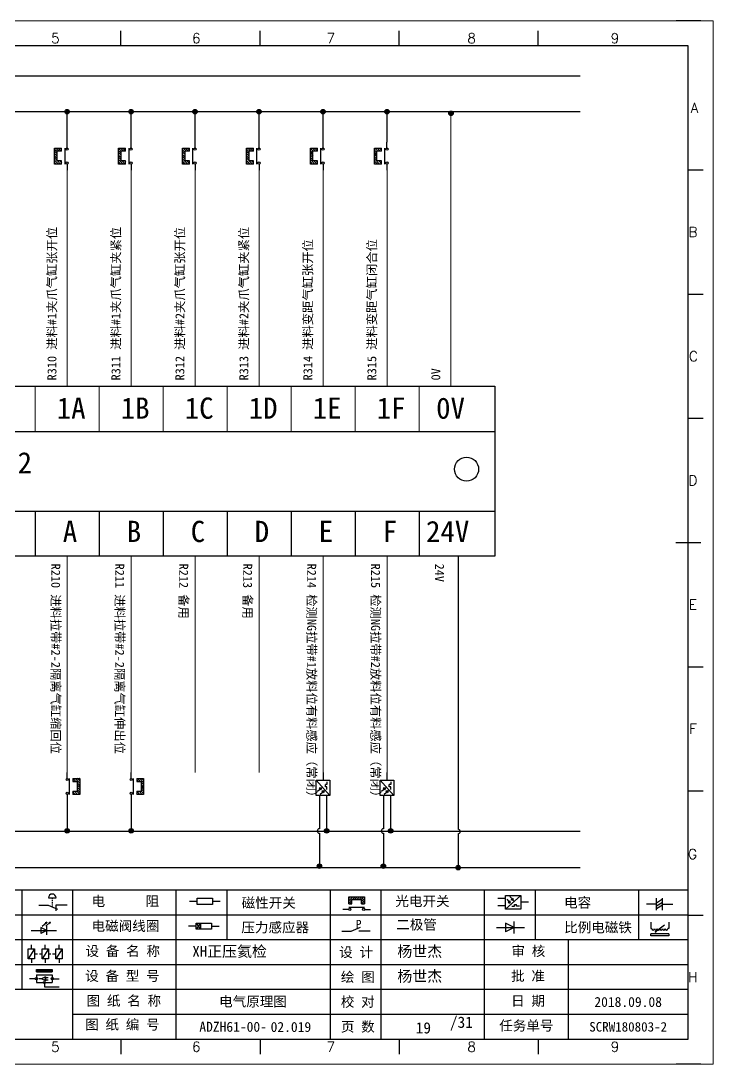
# Model space of a CAD drawing. Header units: millimetres. Extents: x 15130 to 37766, y 5931 to 11073.
# Drawn here: x 24263.2 to 24416.8, y 9420.4 to 9652 of the extents above; entities that cross this region are included whole.
import ezdxf
from ezdxf.enums import TextEntityAlignment as Align

# ---------------------------------------------------------------- set-up
doc = ezdxf.new("R2010")
doc.units = ezdxf.units.MM
doc.layers.add('AE_BOR', color=1, linetype='Continuous')
doc.styles.get("Standard").update_dxf_attribs({"font": ''})
doc.styles.add('WD', font='romans.shx', dxfattribs={"bigfont": 'gbcbig.shx'})
doc.styles.add('汉字', font='')
doc.styles.get('Standard').set_extended_font_data('SimSun')
doc.styles.get('汉字').set_extended_font_data('新宋体')

# ---------------------------------------------------------------- blocks, each defined once
blk = doc.blocks.new('磁性开关')
at = {"linetype": 'ByBlock'}
h = blk.add_hatch(dxfattribs=at)
h.set_pattern_fill('ANSI31', color=256, scale=0.1, style=0)
h.paths.add_polyline_path([(-1910.88, -776.69), (-1910.88, -775.29), (-1907.69, -775.29), (-1907.69, -776.69), (-1908.31, -776.69), (-1908.31, -775.79), (-1910.25, -775.79), (-1910.25, -776.69)])
for p, q in [((-1910.88, -776.69), (-1910.88, -775.29)), ((-1910.88, -775.29), (-1907.69, -775.29)), ((-1910.88, -776.69), (-1910.25, -776.69)), ((-1910.25, -776.69), (-1910.25, -775.79)), ((-1910.25, -775.79), (-1908.31, -775.79)), ((-1908.31, -776.69), (-1908.31, -775.79)), ((-1908.31, -776.69), (-1907.69, -776.69)), ((-1907.69, -775.29), (-1907.69, -776.69)), ((-1910.91, -777.81), (-1912.09, -777.81)), ((-1910.88, -777.39), (-1907.69, -777.39)), ((-1907.66, -777.81), (-1906.48, -777.81))]:
    blk.add_line(p, q, dxfattribs=at)
for centre in [(-1910.68, -777.81), (-1907.88, -777.81)]:
    blk.add_circle(centre, 0.225, dxfattribs=at)
blk = doc.blocks.new('光电开关')
at = {"linetype": 'ByBlock'}
h = blk.add_hatch(dxfattribs=at)
h.set_pattern_fill('ANSI31', color=256, scale=0.01, style=0)
h.set_pattern_definition([(45, (0.172267, 0), (-0.0224506403, 0.0224506403), [])])
h.paths.add_polyline_path([(-1882.44, -776.34), (-1882.5, -775.91), (-1882.68, -776.07)])
h.paths.add_polyline_path([(-1882.86, -776.23), (-1882.44, -776.34), (-1882.68, -776.07)])
h.paths.add_polyline_path([(-1883.05, -776.88), (-1883.11, -776.45), (-1883.29, -776.61)])
h.paths.add_polyline_path([(-1883.47, -776.77), (-1883.05, -776.88), (-1883.29, -776.61)])
for p, q in [((-1884.01, -775.96), (-1885.56, -775.96)), ((-1880.91, -775.3), (-1884.01, -778.05)), ((-1883.75, -776.09), (-1883.05, -776.88)), ((-1883.11, -776.45), (-1883.47, -776.77)), ((-1883.05, -776.88), (-1883.47, -776.77)), ((-1883.14, -775.55), (-1882.44, -776.34)), ((-1883.05, -776.88), (-1883.11, -776.45)), ((-1882.5, -775.91), (-1882.86, -776.23)), ((-1882.44, -776.34), (-1882.86, -776.23)), ((-1882.44, -776.34), (-1882.5, -775.91)), ((-1879.37, -776.67), (-1880.91, -776.67)), ((-1884.01, -777.39), (-1885.56, -777.39)), ((-1882.78, -777.47), (-1882.23, -777.47)), ((-1882.23, -777.47), (-1882.23, -777.14)), ((-1882.23, -777.14), (-1881.78, -777.14)), ((-1881.78, -777.47), (-1881.78, -777.14)), ((-1881.23, -777.47), (-1881.78, -777.47))]:
    blk.add_line(p, q, dxfattribs=at)
blk.add_lwpolyline([(-1884.01, -775.3), (-1880.91, -775.3), (-1880.91, -778.05), (-1884.01, -778.05)], close=True, dxfattribs=at)
blk = doc.blocks.new('电磁阀线圈')
at = {"linetype": 'ByBlock'}
for p, q in [((-1854.61, -796.54), (-1856.17, -796.54)), ((-1854.61, -795.92), (-1853.75, -797.16)), ((-1853.75, -795.92), (-1854.61, -797.16)), ((-1853.75, -795.92), (-1853.75, -797.16)), ((-1851.53, -796.54), (-1849.97, -796.54))]:
    blk.add_line(p, q, dxfattribs=at)
blk.add_lwpolyline([(-1854.61, -795.92), (-1851.53, -795.92), (-1851.53, -797.16), (-1854.61, -797.16)], close=True, dxfattribs=at)
blk = doc.blocks.new('压力感应器')
at = {"linetype": 'ByBlock'}
for p, q in [((-1815.59, -777.73), (-1813.71, -776.93)), ((-1817.44, -777.73), (-1815.59, -777.73)), ((-1811.78, -777.73), (-1814.05, -777.73))]:
    blk.add_line(p, q, dxfattribs=at)
at = {"linetype": 'ByBlock', "insert": (-1814.65, -775.48), "char_height": 1.68, "width": 1.2242, "attachment_point": 1}
blk.add_mtext('{\\fNSimSun|b0|i0|c134|p49;P}', dxfattribs=at)
blk = doc.blocks.new('二极管')
at = {"linetype": 'ByBlock'}
for p, q in [((-1787.52, -776.77), (-1781.92, -776.77)), ((-1783.97, -776.77), (-1785.69, -775.9)), ((-1785.69, -775.9), (-1785.69, -777.65)), ((-1783.97, -776.77), (-1785.69, -777.65)), ((-1783.97, -777.99), (-1783.97, -775.56))]:
    blk.add_line(p, q, dxfattribs=at)
blk = doc.blocks.new('电容')
at = {"linetype": 'ByBlock'}
for p, q in [((-1756.08, -782.99), (-1756.08, -780.56)), ((-1754.86, -780.79), (-1756.08, -781.55)), ((-1754.86, -782.99), (-1754.86, -780.56)), ((-1756.08, -781.77), (-1758.13, -781.77)), ((-1754.86, -781.44), (-1756.08, -782.2)), ((-1754.86, -781.99), (-1756.08, -782.75)), ((-1754.86, -781.77), (-1752.81, -781.77))]:
    blk.add_line(p, q, dxfattribs=at)
blk = doc.blocks.new('发光二极管')
at = {"linetype": 'ByBlock'}
for p, q in [((-1755.78, -785.92), (-1754.89, -785.14)), ((-1754.89, -785.14), (-1755.2, -785.22)), ((-1755.2, -785.22), (-1755.01, -785.43)), ((-1755.08, -785.92), (-1754.18, -785.14)), ((-1754.89, -785.14), (-1755.01, -785.43)), ((-1754.18, -785.14), (-1754.49, -785.22)), ((-1754.49, -785.22), (-1754.31, -785.43)), ((-1754.18, -785.14), (-1754.31, -785.43)), ((-1758.01, -786.77), (-1752.89, -786.77)), ((-1754.84, -786.77), (-1756.04, -786.16)), ((-1756.04, -786.16), (-1756.04, -787.39)), ((-1754.84, -786.77), (-1756.04, -787.39)), ((-1754.84, -787.63), (-1754.84, -785.92))]:
    blk.add_line(p, q, dxfattribs=at)
blk = doc.blocks.new('比例电磁阀')
at = {"linetype": 'ByBlock'}
for p, q in [((-1757.26, -775.38), (-1757.26, -776.71)), ((-1757.26, -776.71), (-1757.05, -776.71)), ((-1754.5, -775.98), (-1756.35, -777.44)), ((-1753.58, -776.71), (-1753.8, -776.71)), ((-1753.58, -775.38), (-1753.58, -776.71)), ((-1753.6, -777.73), (-1757.25, -777.73)), ((-1757.25, -778.13), (-1757.25, -777.73)), ((-1753.6, -778.13), (-1757.25, -778.13)), ((-1756.35, -777.44), (-1756.25, -777.25)), ((-1756.35, -777.44), (-1756.15, -777.38)), ((-1756.15, -777.38), (-1756.25, -777.25)), ((-1753.6, -777.73), (-1753.6, -778.13))]:
    blk.add_line(p, q, dxfattribs=at)
for centre in [(-1756.78, -776.71), (-1756.24, -776.71), (-1755.7, -776.71), (-1755.15, -776.71), (-1754.61, -776.71), (-1754.07, -776.71)]:
    blk.add_arc(centre, 0.271, 180, 0, dxfattribs=at)
blk = doc.blocks.new('保安开关')
at = {"linetype": 'ByBlock'}
for p, q in [((-1757.33, -790.79), (-1758.6, -792.81)), ((-1757.96, -790.79), (-1757.96, -789.97)), ((-1754.54, -790.79), (-1755.81, -792.81)), ((-1755.17, -790.79), (-1755.17, -789.97)), ((-1751.75, -790.79), (-1753.02, -792.81)), ((-1752.39, -790.79), (-1752.39, -789.97)), ((-1757.96, -792.81), (-1757.96, -793.62)), ((-1757.33, -791.8), (-1756.72, -791.8)), ((-1756.35, -791.8), (-1755.89, -791.8)), ((-1755.17, -792.81), (-1755.17, -793.62)), ((-1754.52, -791.8), (-1754.06, -791.8)), ((-1753.69, -791.8), (-1753.08, -791.8)), ((-1752.39, -792.81), (-1752.39, -793.62))]:
    blk.add_line(p, q, dxfattribs=at)
for points in [[(-1758.6, -790.79), (-1757.33, -790.79), (-1757.33, -792.81), (-1758.6, -792.81)], [(-1755.81, -790.79), (-1754.54, -790.79), (-1754.54, -792.81), (-1755.81, -792.81)], [(-1753.02, -790.79), (-1751.75, -790.79), (-1751.75, -792.81), (-1753.02, -792.81)]]:
    blk.add_lwpolyline(points, close=True, dxfattribs=at)
blk = doc.blocks.new('接近开关')
at = {"linetype": 'ByBlock'}
h = blk.add_hatch(dxfattribs=at)
h.set_pattern_fill('ANSI31', color=256, scale=0.01, style=0)
h.set_pattern_definition([(45, (-89.131516, -30.795668), (-0.0224506403, 0.0224506403), [])])
h.paths.add_polyline_path([(-1516.96, -1123.35), (-1516.96, -1122.85), (-1513.76, -1122.85), (-1513.76, -1123.35)])
for p, q in [((-1516.96, -1123.35), (-1516.96, -1122.85)), ((-1516.96, -1122.85), (-1513.76, -1122.85)), ((-1516.96, -1123.35), (-1513.76, -1123.35)), ((-1513.76, -1122.85), (-1513.76, -1123.35)), ((-1517.18, -1124.71), (-1518.36, -1124.71)), ((-1516.96, -1123.95), (-1513.76, -1123.95)), ((-1516.96, -1123.95), (-1516.96, -1125.47)), ((-1516.96, -1125.47), (-1513.76, -1125.47)), ((-1515.91, -1124.71), (-1516.45, -1124.71)), ((-1515.11, -1124.31), (-1515.91, -1124.71)), ((-1515.11, -1125.11), (-1515.91, -1124.71)), ((-1515.33, -1124.53), (-1515.17, -1124.53)), ((-1515.33, -1124.88), (-1515.17, -1124.88)), ((-1515.25, -1124.45), (-1515.25, -1124.61)), ((-1515.11, -1124.31), (-1515.11, -1125.11)), ((-1515.11, -1124.48), (-1514.58, -1124.48)), ((-1515.11, -1124.94), (-1514.58, -1124.94)), ((-1513.76, -1123.95), (-1513.76, -1125.47)), ((-1513.54, -1124.71), (-1512.36, -1124.71)), ((-1515.36, -1125.69), (-1515.36, -1126.36)), ((-1515.36, -1126.36), (-1512.36, -1126.36))]:
    blk.add_line(p, q, dxfattribs=at)
for centre in [(-1516.96, -1124.71), (-1515.36, -1125.47), (-1513.76, -1124.71)]:
    blk.add_circle(centre, 0.225, dxfattribs=at)
blk = doc.blocks.new('电阻')
at = {"linetype": 'ByBlock'}
for p, q in [((-3.09, 0), (-1.57, 0)), ((1.57, 0), (3.09, 0))]:
    blk.add_line(p, q, dxfattribs=at)
blk.add_lwpolyline([(-1.57, 0.63), (1.57, 0.63), (1.57, -0.63), (-1.57, -0.63)], close=True, dxfattribs=at)
blk = doc.blocks.new('急停按钮')
at = {"linetype": 'ByBlock'}
for p, q in [((-1.86, 0), (0, 0)), ((0, 0), (1.88, -0.81)), ((0.06, 1.45), (1.61, 1.45)), ((0.83, 1.45), (0.83, 1.24)), ((0.83, 1.07), (0.83, 0.85)), ((0.83, 0.68), (0.83, 0.47)), ((0.83, 0.29), (0.83, 0.08)), ((3.81, 0), (1.54, 0)), ((1.54, 0), (1.54, -1.15)), ((0.83, -0.09), (0.83, -0.24))]:
    blk.add_line(p, q, dxfattribs=at)
blk.add_arc((0.83, 1.45), 0.774, 0, 180)
blk = doc.blocks.new('电控横A4')
for p, q in [((292, -5), (5, -5)), ((292, -205), (292, -5)), ((10.03, -205), (289.53, -205)), ((130.8, -205), (190.75, -205)), ((190.75, -205), (259.54, -205))]:
    blk.add_line(p, q)
at = {"linetype": 'ByBlock'}
for p, q in [((292, -175), (5, -175)), ((292, -180), (5, -180)), ((292, -185), (5, -185)), ((292, -190), (5, -190)), ((292, -195), (5, -195)), ((292, -200), (168.03, -200))]:
    blk.add_line(p, q, dxfattribs=at)
at = {"color": 0, "lineweight": -2}
for p, q in [((157.79, -175), (157.79, -195)), ((168.03, -175), (168.03, -204.92)), ((188.84, -175), (188.84, -185)), ((199.08, -175), (199.08, -185)), ((219.89, -175), (219.89, -185)), ((230.12, -175), (230.12, -185)), ((250.93, -175), (250.93, -185)), ((261.17, -175), (261.17, -185)), ((281.98, -175), (281.98, -185)), ((188.84, -185), (188.84, -204.92)), ((219.89, -185), (219.89, -205)), ((230.12, -185), (230.12, -205)), ((250.93, -185), (250.93, -205)), ((267.79, -185), (267.79, -205))]:
    blk.add_line(p, q, dxfattribs=at)
at = {"color": 0, "ltscale": 2}
for p, q in [((292, -205), (292, -183.55)), ((259.54, -205), (289.53, -205)), ((259.54, -205), (292, -205))]:
    blk.add_line(p, q, dxfattribs=at)
at = {"layer": 'AE_BOR', "color": 1, "lineweight": 15}
for p, q in [((0, 0), (297, 0)), ((297, 0), (297, -210)), ((297, -210), (0, -210))]:
    blk.add_line(p, q, dxfattribs=at)
at = {"layer": 'AE_BOR'}
for p, q in [((177.78, -5), (177.78, -2)), ((205.78, -5), (205.78, -2)), ((233.78, -5), (233.78, -2)), ((261.78, -5), (261.78, -2)), ((292, -30), (295, -30)), ((292, -55), (295, -55)), ((292, -80), (295, -80)), ((292, -130), (295, -130)), ((292, -155), (295, -155)), ((292, -180), (295, -180)), ((177.78, -205), (177.78, -208)), ((205.78, -205), (205.78, -208)), ((233.78, -205), (233.78, -208)), ((261.78, -205), (261.78, -208))]:
    blk.add_line(p, q, dxfattribs=at)
at = {"layer": 'AE_BOR', "lineweight": 30}
for p, q in [((294.53, 0), (289.53, 0)), ((294.53, -210), (289.53, -210))]:
    blk.add_line(p, q, dxfattribs=at)
at = {"layer": 'AE_BOR', "color": 2, "lineweight": 30}
blk.add_line((289.5, -105), (294.5, -105), dxfattribs=at)
for name, p in [('急停按钮', (163.12, -177.98)), ('电阻', (194.66, -177.22))]:
    blk.add_blockref(name, p)
at = {"linetype": 'ByBlock'}
for name, p in [('磁性开关', (2134.53, 598.96)), ('光电开关', (2139.22, 599.27)), ('电容', (2041.69, 603.98)), ('发光二极管', (1917.72, 603.69)), ('电磁阀线圈', (2047.53, 614.3)), ('压力感应器', (2039.72, 594.52)), ('二极管', (2040.91, 594.27)), ('比例电磁阀', (2041.69, 593.98)), ('保安开关', (1917.72, 603.98)), ('接近开关', (1677.72, 931.9))]:
    blk.add_blockref(name, p, dxfattribs=at)
at = {"char_height": 2, "attachment_point": 1, "style": '汉字'}
for s, insert in [('{\\fKaiTi_GB2312|b0|i0|c134|p49;电      阻}', (171.86, -176.19)), ('{\\fKaiTi_GB2312|b0|i0|c134|p49;磁性开关}', (202.07, -176.53)), ('{\\fKaiTi_GB2312|b0|i0|c134|p49;光电开关}', (233.02, -176.19)), ('{\\fKaiTi_GB2312|b0|i0|c134|p49;电容}', (267, -176.48)), ('{\\fKaiTi_GB2312|b0|i0|c134|p49;电磁阀线圈}', (171.86, -181.19)), ('{\\fKaiTi_GB2312|b0|i0|c134|p49;压力感应器}', (202.02, -181.47)), ('{\\fKaiTi_GB2312|b0|i0|c134|p49;二极管}', (233.2, -180.91)), ('{\\fKaiTi_GB2312|b0|i0|c134|p49;比例电磁铁}', (267, -181.48)), ('{\\fKaiTi_GB2312|b0|i0|c134|p0;设 备 名 称}', (170.65, -186.24)), ('{\\fKaiTi_GB2312|b0|i0|c134|p0;设 计}', (221.72, -186.46)), ('{\\fKaiTi_GB2312|b0|i0|c134|p0;审 核}', (256.39, -186.25)), ('{\\fKaiTi_GB2312|b0|i0|c134|p0;设 备 型 号}', (170.58, -191.24)), ('{\\fKaiTi_GB2312|b0|i0|c134|p0;批 准}', (256.32, -191.25)), ('{\\fKaiTi_GB2312|b0|i0|c134|p0;绘 图}', (222.05, -191.46)), ('{\\fKaiTi_GB2312|b0|i0|c134|p0;图 纸 名 称}', (170.86, -196.24)), ('{\\fKaiTi_GB2312|b0|i0|c134|p0;校 对}', (222.05, -196.46)), ('{\\fKaiTi_GB2312|b0|i0|c134|p0;日 期}', (256.32, -196.25)), ('{\\fKaiTi_GB2312|b0|i0|c134|p0;图 纸 编 号}', (170.57, -201.03)), ('{\\fKaiTi_GB2312|b0|i0|c134|p0;页 数}', (222.05, -201.46)), ('{\\fKaiTi_GB2312|b0|i0|c134|p0;任务单号}', (253.94, -201.25))]:
    blk.add_mtext(s, dxfattribs=dict(at, insert=insert))
for s, insert, char_height, width, attachment_point in [('{\\fKaiTi_GB2312|b0|i0|c134|p49;XH正压氦检}', (192.15, -186.2), 2.2, 26.5767, 1), ('{\\fKaiTi_GB2312|b0|i0|c134|p49;杨世杰}', (233.43, -186.2), 2.2, 15.3175, 1), ('{\\fKaiTi_GB2312|b0|i0|c134|p49;杨世杰}', (233.43, -191.2), 2.2, 15.3175, 1), ('{\\fKaiTi_GB2312|b0|i0|c134|p49;2018.09.08}', (279.89, -197.5), 2, 24.2172, 5), ('{\\fKaiTi_GB2312|b0|i0|c134|p49;SCRW180803-2}', (279.89, -202.5), 1.92, 24.2172, 5)]:
    blk.add_mtext(s, dxfattribs=dict(insert=insert, char_height=char_height, width=width, attachment_point=attachment_point))
at = {"color": 0, "lineweight": -2, "insert": (200.36, -202.5), "char_height": 2, "width": 31.0482, "attachment_point": 5}
blk.add_mtext('{\\C256;ADZH61-00-}', dxfattribs=at)
at = {"color": 0, "linetype": 'ByBlock', "lineweight": -2, "insert": (242.64, -201.84), "char_height": 4.2689, "width": 20.8102, "attachment_point": 5}
blk.add_mtext('  {\\H0.53119x; /31}', dxfattribs=at)
at = {"layer": 'AE_BOR', "style": 'WD'}
for s, p in [('5', (164.59, -4.5)), ('6', (192.94, -4.5)), ('7', (220.04, -4.5)), ('8', (248.37, -4.5)), ('9', (277.23, -4.5)), ('5', (164.59, -207.5)), ('6', (192.94, -207.5)), ('7', (220.04, -207.5)), ('8', (248.37, -207.5)), ('9', (277.23, -207.5))]:
    blk.add_text(s, height=2, dxfattribs=at).set_placement(p, align=Align.CENTER)
for s, p in [('A', (294.03, -17.5)), ('B', (293.84, -42.5)), ('C', (293.93, -67.5)), ('D', (293.84, -92.5)), ('E', (293.74, -117.5)), ('F', (293.74, -142.5)), ('F', (293.74, -142.5)), ('G', (293.74, -167.72)), ('H', (293.84, -192.5))]:
    blk.add_text(s, height=2, dxfattribs=at).set_placement(p, align=Align.MIDDLE_RIGHT)

msp = doc.modelspace()

# ---------------------------------------------------------------- hatches: boundary and pattern name
at = {"lineweight": -2}
h = msp.add_hatch(color=0, dxfattribs=at)
edge = h.paths.add_edge_path()
edge.add_arc((24273.443, 9631.804), 0.5, 180, 540)
h = msp.add_hatch(color=0, dxfattribs=at)
edge = h.paths.add_edge_path()
edge.add_arc((24287.643, 9631.804), 0.5, 180, 540)
h = msp.add_hatch(color=0, dxfattribs=at)
edge = h.paths.add_edge_path()
edge.add_arc((24301.843, 9631.804), 0.5, 180, 540)
h = msp.add_hatch(color=0, dxfattribs=at)
edge = h.paths.add_edge_path()
edge.add_arc((24316.043, 9631.804), 0.5, 180, 540)
h = msp.add_hatch(color=0, dxfattribs=at)
edge = h.paths.add_edge_path()
edge.add_arc((24330.243, 9631.804), 0.5, 180, 540)
h = msp.add_hatch(color=0, dxfattribs=at)
edge = h.paths.add_edge_path()
edge.add_arc((24344.443, 9631.804), 0.5, 180, 540)
h = msp.add_hatch(color=0, dxfattribs=at)
edge = h.paths.add_edge_path()
edge.add_arc((24358.65, 9631.426), 0.5, 0, 360)
h = msp.add_hatch(color=0, dxfattribs=at)
edge = h.paths.add_edge_path()
edge.add_arc((24273.456, 9472.191), 0.5, 0, 360)
h = msp.add_hatch(color=0, dxfattribs=at)
edge = h.paths.add_edge_path()
edge.add_arc((24287.656, 9472.191), 0.5, 0, 360)
h = msp.add_hatch(color=0, dxfattribs=at)
edge = h.paths.add_edge_path()
edge.add_arc((24331.05, 9472.211), 0.5, 180, 540)
h = msp.add_hatch(color=0, dxfattribs=at)
edge = h.paths.add_edge_path()
edge.add_arc((24345.25, 9472.211), 0.5, 180, 540)
h = msp.add_hatch(color=0, dxfattribs=at)
edge = h.paths.add_edge_path()
edge.add_arc((24329.445, 9464.378), 0.5, 180, 540)
h = msp.add_hatch(color=0, dxfattribs=at)
edge = h.paths.add_edge_path()
edge.add_arc((24343.645, 9464.378), 0.5, 180, 540)
h = msp.add_hatch(color=0, dxfattribs=at)
edge = h.paths.add_edge_path()
edge.add_arc((24360.241, 9464.015), 0.5, 0, 360)

# ---------------------------------------------------------------- linework, layer by layer
at = {"color": 0, "lineweight": -2}
for p, q in [((24120.552, 9639.718), (24387.305, 9639.718)), ((24120.552, 9631.846), (24387.305, 9631.846)), ((24124.35, 9560.849), (24368.35, 9560.849)), ((24124.35, 9543.145), (24368.35, 9543.145)), ((24266.35, 9543.145), (24266.35, 9533.145)), ((24280.55, 9543.145), (24280.55, 9533.145)), ((24294.75, 9543.145), (24294.75, 9533.145)), ((24308.95, 9543.145), (24308.95, 9533.145)), ((24323.15, 9543.145), (24323.15, 9533.145)), ((24337.35, 9543.145), (24337.35, 9533.145)), ((24351.55, 9543.145), (24351.55, 9533.145)), ((24360.219, 9533.108), (24360.219, 9472.539)), ((24120.552, 9472.149), (24387.305, 9472.149)), ((24360.219, 9471.539), (24360.219, 9463.989)), ((24120.552, 9464.099), (24387.305, 9464.099))]:
    msp.add_line(p, q, dxfattribs=at)
for p, q in [((24273.45, 9625.036), (24273.45, 9631.846)), ((24287.65, 9625.036), (24287.65, 9631.846)), ((24301.85, 9625.036), (24301.85, 9631.846)), ((24316.05, 9625.036), (24316.05, 9631.846)), ((24330.25, 9625.036), (24330.25, 9631.846)), ((24344.45, 9625.036), (24344.45, 9631.846)), ((24273.45, 9478.959), (24273.45, 9472.149)), ((24287.65, 9478.959), (24287.65, 9472.149)), ((24329.464, 9478.321), (24329.464, 9472.649)), ((24331.035, 9478.321), (24331.035, 9472.149)), ((24343.664, 9478.321), (24343.664, 9472.649)), ((24345.235, 9478.321), (24345.235, 9472.149)), ((24329.464, 9471.649), (24329.464, 9464.277)), ((24343.664, 9471.649), (24343.664, 9464.277))]:
    msp.add_line(p, q)
at = {"lineweight": 0}
for p, q in [((24358.65, 9570.849), (24358.65, 9631.426)), ((24273.45, 9570.849), (24273.45, 9618.849)), ((24287.65, 9570.849), (24287.65, 9618.849)), ((24301.85, 9570.849), (24301.85, 9618.849)), ((24316.05, 9570.849), (24316.05, 9618.849)), ((24330.25, 9570.849), (24330.25, 9618.849)), ((24344.45, 9570.849), (24344.45, 9618.849)), ((24266.35, 9560.849), (24266.35, 9570.849)), ((24280.55, 9560.849), (24280.55, 9570.849)), ((24294.75, 9560.849), (24294.75, 9570.849)), ((24308.95, 9560.849), (24308.95, 9570.849)), ((24323.15, 9560.849), (24323.15, 9570.849)), ((24337.35, 9560.849), (24337.35, 9570.849)), ((24351.55, 9560.849), (24351.55, 9570.849)), ((24273.45, 9533.145), (24273.45, 9485.145)), ((24287.65, 9533.145), (24287.65, 9485.145)), ((24301.85, 9533.145), (24301.85, 9485.145)), ((24316.05, 9533.145), (24316.05, 9485.145)), ((24330.25, 9533.145), (24330.25, 9485.145)), ((24344.45, 9533.145), (24344.45, 9485.145))]:
    msp.add_line(p, q, dxfattribs=at)
at = {"color": 0, "lineweight": -2}
msp.add_lwpolyline([(24124.35, 9570.849), (24368.35, 9570.849), (24368.35, 9533.145), (24124.35, 9533.145)], close=True, dxfattribs=at)
for centre, radius in [((24273.443, 9631.804), 0.5), ((24287.643, 9631.804), 0.5), ((24301.843, 9631.804), 0.5), ((24316.043, 9631.804), 0.5), ((24330.243, 9631.804), 0.5), ((24344.443, 9631.804), 0.5), ((24358.65, 9631.426), 0.5), ((24362.104, 9552.46), 2.672), ((24273.456, 9472.191), 0.5), ((24287.656, 9472.191), 0.5), ((24331.05, 9472.211), 0.5), ((24345.25, 9472.211), 0.5), ((24329.445, 9464.378), 0.5), ((24343.645, 9464.378), 0.5), ((24360.241, 9464.015), 0.5)]:
    msp.add_circle(centre, radius, dxfattribs=at)
for centre, start, end in [((24329.464, 9472.149), 90, 270), ((24343.664, 9472.149), 90, 270), ((24360.219, 9472.039), 270, 90)]:
    msp.add_arc(centre, 0.5, start, end)

# ---------------------------------------------------------------- block references
at = {"xscale": 1.1025, "yscale": 1.1025, "zscale": 1.1025}
msp.add_blockref('电控横A4', (24089.394, 9651.951), dxfattribs=at)
at = {"linetype": 'ByBlock', "xscale": 1.1025, "yscale": 1.1025, "zscale": 1.1025}
for name, p, rotation in [('磁性开关', (23415.91, 11726.926), 89.99999999999999), ('磁性开关', (23430.11, 11726.926), 89.99999999999999), ('磁性开关', (23444.31, 11726.926), 89.99999999999999), ('磁性开关', (23458.51, 11726.926), 89.99999999999999), ('磁性开关', (23472.71, 11726.926), 89.99999999999999), ('磁性开关', (23486.91, 11726.926), 89.99999999999999), ('磁性开关', (25130.989, 7377.069), 270), ('磁性开关', (25145.189, 7377.069), 270), ('光电开关', (23473.967, 11557.146), 89.99999999999999), ('光电开关', (23488.167, 11557.146), 89.99999999999999)]:
    msp.add_blockref(name, p, dxfattribs=dict(at, rotation=rotation))

# ---------------------------------------------------------------- texts
at = {"color": 0, "lineweight": -2, "char_height": 2, "width": 71.79445, "attachment_point": 1}
for s, insert, rotation in [('R310 {\\C256;进料#1夹爪气缸张开位}', (24269.067, 9572.152), 90), ('R311 {\\C256;进料#1夹爪气缸夹紧位}', (24283.267, 9572.152), 90), ('R312 {\\C256;进料#2夹爪气缸张开位}', (24297.467, 9572.152), 90), ('R313 {\\C256;进料#2夹爪气缸夹紧位}', (24311.667, 9572.152), 90), ('R314 {\\C256;进料变距气缸张开位}', (24325.867, 9572.152), 90), ('R315 {\\C256;进料变距气缸闭合位}', (24340.067, 9572.152), 90), ('0V', (24354.267, 9572.152), 90), ('{\\C256;R210 \\f宋体|b0|i0|c134|p2;\\H1x;进料拉带#2-2隔离气缸缩回位}', (24271.927, 9531.508), 270), ('{\\C256;R211 \\f宋体|b0|i0|c134|p2;\\H1x;进料拉带#2-2隔离气缸伸出位}', (24286.127, 9531.508), 270), ('{\\C256;R212 \\f宋体|b0|i0|c134|p2;\\H1x;备用}', (24300.327, 9531.508), 270), ('{\\C256;R213 \\f宋体|b0|i0|c134|p2;\\H1x;备用}', (24314.527, 9531.508), 270), ('{\\C256;R214 \\f宋体|b0|i0|c134|p2;\\H1x;检测NG拉带#1放料位有料感应（常闭）}', (24328.727, 9531.508), 270), ('{\\C256;R215 \\f宋体|b0|i0|c134|p2;\\H1x;检测NG拉带#2放料位有料感应（常闭）}', (24342.927, 9531.508), 270), ('{\\C256;24V}', (24357.127, 9531.508), 270)]:
    msp.add_mtext(s, dxfattribs=dict(at, insert=insert, rotation=rotation))
at = {"color": 0, "lineweight": -2}
for s, insert, char_height, width, attachment_point in [('1A', (24271.15, 9568.365), 4.7064, 7.20347, 1), ('1B', (24285.35, 9568.365), 4.7064, 7.20347, 1), ('1C', (24299.55, 9568.365), 4.7064, 7.20347, 1), ('1D', (24313.75, 9568.365), 4.7064, 7.20347, 1), ('1E', (24327.95, 9568.365), 4.7064, 7.20347, 1), ('1F', (24342.15, 9568.365), 4.7064, 7.20347, 1), ('0V', (24355.35, 9568.365), 4.7064, 7.20347, 1), ('           三铭D015        #5-2', (24166.373, 9556.241), 4.70644, 136.41156, 1), ('A', (24272.482, 9540.999), 4.706, 7.20347, 1), ('B', (24286.682, 9540.999), 4.706, 7.20347, 1), ('C', (24300.882, 9540.999), 4.706, 7.20347, 1), ('D', (24315.082, 9540.999), 4.706, 7.20347, 1), ('E', (24329.282, 9540.999), 4.706, 7.20347, 1), ('F', (24343.482, 9540.999), 4.706, 7.20347, 1), ('24V', (24353.103, 9540.999), 4.7064, 7.20347, 1), ('电气原理图', (24314.702, 9434.207), 2.205, 34.2306, 5), ('02.019', (24318.617, 9429.781), 2.205, 5.72397, 1)]:
    msp.add_mtext(s, dxfattribs=dict(at, insert=insert, char_height=char_height, width=width, attachment_point=attachment_point))
at = {"color": 0, "linetype": 'ByBlock', "lineweight": -2, "insert": (24352.517, 9428.457), "char_height": 2.5, "width": 5.1278, "attachment_point": 5}
msp.add_mtext('19', dxfattribs=at)

doc.saveas('drawing.dxf')
